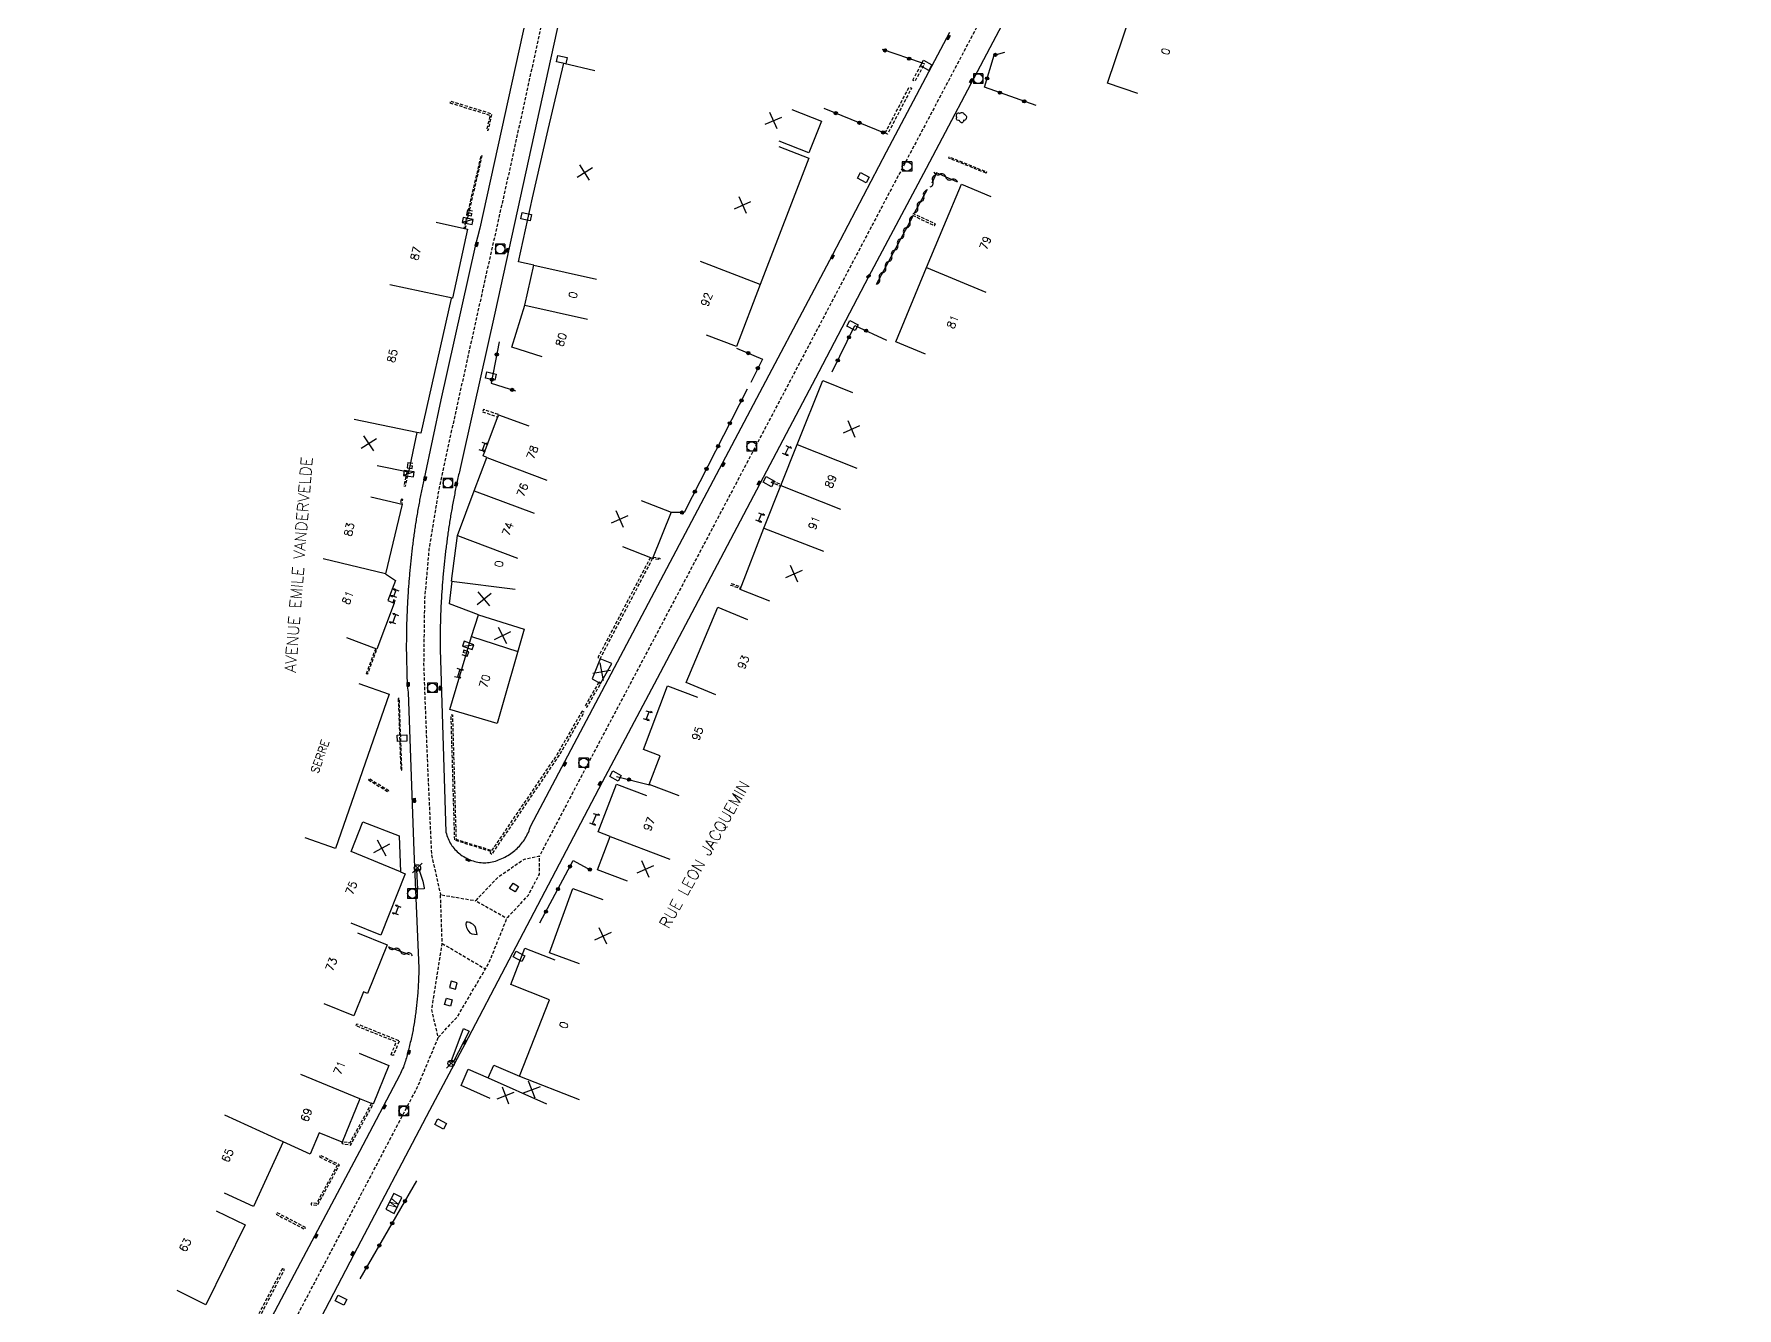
# Model space of a CAD drawing. Header units: millimetres. Extents: x 194000 to 194984, y 155000 to 155959.
# Drawn here: x 194000 to 194266, y 155340.7 to 155539.6 of the extents above; entities that cross this region are included whole.
import ezdxf
from ezdxf.enums import TextEntityAlignment as Align

# ---------------------------------------------------------------- set-up
doc = ezdxf.new("R2010")
doc.units = ezdxf.units.MM
doc.linetypes.add('DASHED', pattern=[0.75, 0.5, -0.25])
doc.layers.get('0').update_dxf_attribs({"linetype": 'CONTINUOUS'})
for name, color, linetype in [('W0001', 6, 'DASHED'), ('W0008', 7, 'CONTINUOUS'), ('W0100', 7, 'CONTINUOUS'), ('W0105', 7, 'CONTINUOUS'), ('W0112', 1, 'DASHED'), ('W0300', 7, 'CONTINUOUS'), ('W0310', 3, 'CONTINUOUS'), ('W0322', 7, 'CONTINUOUS'), ('W0400', 7, 'CONTINUOUS'), ('W0420', 7, 'CONTINUOUS'), ('W0432', 7, 'CONTINUOUS'), ('W0454', 7, 'CONTINUOUS'), ('W0984', 7, 'CONTINUOUS'), ('W0989', 7, 'CONTINUOUS'), ('W0991', 7, 'CONTINUOUS'), ('W1102', 7, 'CONTINUOUS'), ('W1471', 7, 'CONTINUOUS')]:
    doc.layers.add(name, color=color, linetype=linetype)
doc.styles.get("Standard").update_dxf_attribs({"font": 'romans.shx', "width": 0.85})

# ---------------------------------------------------------------- blocks, each defined once
blk = doc.blocks.new('T432')
at = {"flags": 128}
for points in [[(0.8, 0.8), (-0.8, 0.8)], [(-0.8, 0.8), (-0.8, 0)], [(0.8, 0.8), (-0.8, 0)], [(-0.8, 0), (0.8, 0)], [(-0.4, 2.1), (-0.4, 1.3)], [(-0.4, 1.3), (0.4, 1.3)], [(-0.39, 2.1), (0.41, 2.1)], [(0, 1.7), (0.4, 1.7)], [(0.4, 1.3), (0.4, 1.7)], [(0.8, 0), (0.8, 0.8)]]:
    blk.add_lwpolyline(points, dxfattribs=at)
blk = doc.blocks.new('T400')
for p, q in [((-0.15, 0.3), (0.15, 0.3)), ((-0.15, -0.25), (-0.15, 0.3)), ((-0.15, 0.15), (0.15, 0.15)), ((-0.15, 0), (0.15, 0)), ((0.15, 0.3), (0.15, -0.25)), ((-0.15, -0.15), (0.15, -0.15)), ((-0.15, -0.25), (-0.15, -0.3)), ((-0.15, -0.3), (0.15, -0.3)), ((0.15, -0.3), (0.15, -0.25))]:
    blk.add_line(p, q)
blk = doc.blocks.new('T420')
for p, q in [((0.75, 0.75), (-0.75, 0.75)), ((-0.75, 0.75), (-0.75, -0.75)), ((0.75, 0.75), (0.75, -0.75)), ((0.75, -0.75), (-0.75, -0.75))]:
    blk.add_line(p, q)
blk.add_ellipse((0, 0), major_axis=(-0.53, 0.53), ratio=1, start_param=3.926991, end_param=10.210176)
blk = doc.blocks.new('t105o')
for p, q in [((-0.5, 0), (0.5, 0)), ((0.5, 0), (0.2, 0.1)), ((0.5, 0), (0.2, -0.1))]:
    blk.add_line(p, q)
blk = doc.blocks.new('T454')
for p, q in [((-0.25, 0.25), (0.25, -0.25)), ((-0.25, -0.25), (0.25, 0.25)), ((0.75, 0.75), (0.375, 0.375)), ((-0.375, -0.375), (-0.75, -0.75))]:
    blk.add_line(p, q)
blk.add_ellipse((0, 0), major_axis=(0.354, 0.354), ratio=1, start_param=5.497787143782138, end_param=11.78097245096172)
blk = doc.blocks.new('T300')
for p, q in [((-0.8, 0.51), (-0.86, 0.34)), ((-0.86, 0.34), (-0.86, 0.17)), ((-0.86, 0.17), (-0.74, 0.06)), ((-0.69, 0.63), (-0.8, 0.51)), ((-0.8, -0.06), (-0.74, 0.06)), ((-0.74, 0.06), (-0.69, 0.11)), ((-0.57, 0.69), (-0.69, 0.63)), ((-0.46, 0.69), (-0.57, 0.69)), ((-0.29, 0.63), (-0.46, 0.69)), ((-0.29, 0.63), (-0.17, 0.74)), ((-0.23, 0.57), (-0.29, 0.63)), ((-0.17, 0.74), (-0.06, 0.8)), ((-0.06, 0.8), (0.06, 0.8)), ((0.06, 0.8), (0.23, 0.74)), ((0.23, 0.74), (0.34, 0.63)), ((0.34, 0.63), (0.4, 0.51)), ((0.46, 0.46), (0.34, 0.46)), ((0.4, 0.51), (0.4, 0.46)), ((0.57, 0.4), (0.46, 0.46)), ((0.57, 0.4), (0.69, 0.29)), ((0.69, 0.29), (0.74, 0.17)), ((0.74, 0.06), (0.69, -0.17)), ((0.74, 0.17), (0.74, 0.06)), ((-0.8, -0.17), (-0.8, -0.06)), ((-0.8, -0.23), (-0.8, -0.17)), ((-0.74, -0.34), (-0.8, -0.23)), ((-0.69, -0.4), (-0.74, -0.34)), ((-0.51, -0.46), (-0.69, -0.4)), ((-0.4, -0.46), (-0.51, -0.46)), ((-0.4, -0.46), (-0.34, -0.46)), ((-0.34, -0.46), (-0.34, -0.4)), ((-0.34, -0.51), (-0.34, -0.46)), ((-0.29, -0.63), (-0.34, -0.51)), ((-0.17, -0.74), (-0.29, -0.63)), ((-0.06, -0.8), (-0.17, -0.74)), ((0.06, -0.8), (-0.06, -0.8)), ((0.17, -0.74), (0.06, -0.8)), ((0.23, -0.69), (0.17, -0.74)), ((0.29, -0.46), (0.23, -0.46)), ((0.29, -0.63), (0.23, -0.69)), ((0.46, -0.4), (0.29, -0.46)), ((0.34, -0.51), (0.29, -0.63)), ((0.34, -0.51), (0.34, -0.46)), ((0.57, -0.34), (0.46, -0.4)), ((0.63, -0.29), (0.57, -0.34)), ((0.69, -0.17), (0.63, -0.29))]:
    blk.add_line(p, q)
blk = doc.blocks.new('t322o')
at = {"color": 0, "linetype": 'Continuous'}
for radius in [0.25, 0.15]:
    blk.add_circle((0, 0), radius, dxfattribs=at)
blk = doc.blocks.new('t310o')
at = {"color": 0, "linetype": 'Continuous'}
for centre, start, end in [((-0.5, 0.38), 216.8699, 323.1304), ((0.5, -0.37), 36.8699, 143.1303)]:
    blk.add_arc(centre, 0.625, start, end, dxfattribs=at)
blk = doc.blocks.new('t991o')
at = {"color": 0, "linetype": 'Continuous'}
for p, q in [((-1, 1), (1, -1)), ((-1, -1), (1, 1))]:
    blk.add_line(p, q, dxfattribs=at)
blk = doc.blocks.new('T1471')
at = {"color": 0, "linetype": 'Continuous', "flags": 128}
blk.add_lwpolyline([(-0.75, -0.5), (-0.75, 0.5), (0.75, 0.5), (0.75, -0.5), (-0.75, -0.5)], dxfattribs=at)

msp = doc.modelspace()

# ---------------------------------------------------------------- linework, layer by layer
at = {"layer": 'W0001', "flags": 128}
for points in [[(194114.97, 155834.21), (194115.06, 155807.56), (194114.33, 155782.13), (194113.16, 155757.04), (194112.27, 155745.54), (194111.08, 155734.02), (194108.65, 155716.13), (194105.28, 155693.56), (194100.07, 155659.06), (194093.67, 155615.71), (194088.06, 155583.07), (194083.71, 155561.6), (194079.33, 155541.49), (194074.26, 155518.37), (194070.07, 155499.68), (194065.74, 155480.15), (194063.26, 155468.81), (194061.68, 155459.19), (194060.98, 155451.22), (194060.85, 155441.14), (194061.33, 155428.28), (194062.07, 155411.5), (194063.49, 155405.24)], [(194265.99, 155783.45), (194260.37, 155765.12), (194257.36, 155756.24), (194253.18, 155745.22), (194244.34, 155725.07), (194235.68, 155708.23), (194221.07, 155680.51), (194210.3, 155660.15), (194193.42, 155628.16), (194179.31, 155601.44), (194168.76, 155581.41), (194156.34, 155557.91), (194142.82, 155532.33), (194132.17, 155512.17), (194123.11, 155494.99), (194111.13, 155472.27), (194102.04, 155455.05), (194092.89, 155437.74), (194085.87, 155424.48), (194078.93, 155411.25)], [(194063.14, 155382.96), (194066.15, 155386.24), (194071.04, 155394.55), (194073.87, 155401.57), (194077.21, 155405.17), (194078.93, 155408.43), (194078.93, 155411.25), (194076.53, 155410.74), (194072.32, 155407.83), (194068.98, 155404.31), (194073.87, 155401.57)], [(194000, 155228.72), (194000.44, 155230.91), (194003.31, 155245.14), (194005.86, 155257.54), (194008.65, 155269.31), (194012.53, 155281.64), (194016.85, 155292.49), (194024.11, 155307.43), (194033.3, 155324.7), (194051.21, 155358.68), (194059.86, 155375.14), (194063.14, 155382.96), (194062.12, 155387.24), (194063.75, 155397.63), (194063.49, 155405.24), (194068.98, 155404.31)], [(194063.75, 155397.63), (194070.51, 155393.65)]]:
    msp.add_lwpolyline(points, dxfattribs=at)
at = {"layer": 'W0008', "flags": 128}
for points in [[(194038.5, 155327.03), (194049.99, 155349.11), (194049.99, 155349.11), (194061.81, 155371.58), (194067.84, 155382.97), (194073.62, 155393.97), (194088.79, 155422.86), (194097.38, 155439.06), (194105.24, 155453.94), (194122.65, 155486.92), (194130.4, 155501.77), (194139.4, 155518.7), (194149.34, 155537.5), (194170.73, 155577.96)], [(194077.44, 155544.83), (194069.65, 155509.29), (194068.9, 155506.52), (194063.55, 155482.49), (194060.93, 155470.25), (194060.88, 155470.01), (194060.82, 155469.76), (194060.77, 155469.52), (194060.72, 155469.28), (194060.67, 155469.03), (194060.61, 155468.79), (194060.56, 155468.55), (194060.51, 155468.3), (194060.46, 155468.06), (194060.41, 155467.82), (194060.37, 155467.57), (194060.32, 155467.33), (194060.27, 155467.08), (194060.22, 155466.84), (194060.18, 155466.6), (194060.13, 155466.35), (194060.09, 155466.11), (194060.04, 155465.86), (194060, 155465.62), (194059.96, 155465.37), (194059.91, 155465.13), (194059.87, 155464.88), (194059.83, 155464.64), (194059.79, 155464.4), (194059.75, 155464.15), (194059.71, 155463.91), (194059.67, 155463.66), (194059.63, 155463.41), (194059.59, 155463.17), (194059.55, 155462.92), (194059.51, 155462.68), (194059.48, 155462.43), (194059.44, 155462.19), (194059.4, 155461.94), (194059.37, 155461.69), (194059.34, 155461.45), (194059.3, 155461.2), (194059.27, 155460.96), (194059.23, 155460.71), (194059.2, 155460.46), (194059.17, 155460.22), (194059.14, 155459.97), (194059.11, 155459.72), (194059.08, 155459.48), (194059.05, 155459.23), (194059.02, 155458.98), (194058.99, 155458.74), (194058.96, 155458.49), (194058.94, 155458.24), (194058.91, 155457.99), (194058.88, 155457.74), (194058.86, 155457.49), (194058.83, 155457.24), (194058.8, 155456.99), (194058.78, 155456.74), (194058.75, 155456.49), (194058.73, 155456.25), (194058.71, 155456), (194058.68, 155455.75), (194058.66, 155455.5), (194058.64, 155455.25), (194058.62, 155455), (194058.6, 155454.75), (194058.58, 155454.5), (194058.56, 155454.25), (194058.54, 155454), (194058.52, 155453.75), (194058.5, 155453.5), (194058.48, 155453.25), (194058.46, 155453), (194058.45, 155452.75), (194058.43, 155452.5), (194058.41, 155452.25), (194058.4, 155452), (194058.38, 155451.75), (194058.37, 155451.5), (194058.35, 155451.25), (194058.34, 155451), (194058.33, 155450.75), (194058.31, 155450.5), (194058.3, 155450.25), (194058.29, 155450), (194058.28, 155449.75), (194058.27, 155449.5), (194058.26, 155449.25), (194058.25, 155449), (194058.24, 155448.75), (194058.23, 155448.5), (194058.22, 155448.25), (194058.21, 155448), (194058.2, 155447.75), (194058.19, 155447.5), (194058.19, 155447.25), (194058.18, 155447), (194058.18, 155446.75), (194058.17, 155446.5), (194058.17, 155446.24), (194058.16, 155445.99), (194058.16, 155445.74), (194058.15, 155445.49), (194058.15, 155445.24), (194058.15, 155444.99), (194058.15, 155444.74), (194058.14, 155444.49), (194058.14, 155444.24), (194058.3, 155437.82), (194058.44, 155436.88), (194059.34, 155412.05), (194060.1, 155393.77), (194060.09, 155393.53), (194060.09, 155393.28), (194060.09, 155393.03), (194060.08, 155392.78), (194060.07, 155392.53), (194060.06, 155392.29), (194060.05, 155392.04), (194060.04, 155391.79), (194060.03, 155391.54), (194060.02, 155391.3), (194060.01, 155391.05), (194059.99, 155390.8), (194059.98, 155390.55), (194059.96, 155390.31), (194059.94, 155390.06), (194059.92, 155389.81), (194059.9, 155389.57), (194059.88, 155389.32), (194059.86, 155389.07), (194059.84, 155388.83), (194059.81, 155388.58), (194059.79, 155388.33), (194059.76, 155388.09), (194059.74, 155387.84), (194059.71, 155387.59), (194059.68, 155387.35), (194059.65, 155387.1), (194059.62, 155386.86), (194059.59, 155386.61), (194059.55, 155386.36), (194059.52, 155386.12), (194059.49, 155385.87), (194059.45, 155385.62), (194059.41, 155385.38), (194059.37, 155385.13), (194059.33, 155384.88), (194059.28, 155384.63), (194059.24, 155384.39), (194059.19, 155384.14), (194059.14, 155383.9), (194059.1, 155383.65), (194059.04, 155383.41), (194058.99, 155383.16), (194058.94, 155382.92), (194058.89, 155382.67), (194058.83, 155382.43), (194058.77, 155382.18), (194058.72, 155381.94), (194058.66, 155381.69), (194058.6, 155381.45), (194058.54, 155381.21), (194058.48, 155380.96), (194058.42, 155380.72), (194058.35, 155380.48), (194058.29, 155380.24), (194058.23, 155379.99), (194058.16, 155379.75), (194058.09, 155379.51), (194058.02, 155379.27), (194057.94, 155379.02), (194057.86, 155378.79), (194057.77, 155378.55), (194057.68, 155378.3), (194057.57, 155378.06), (194057.47, 155377.82), (194057.35, 155377.58), (194057.24, 155377.34), (194057.12, 155377.11), (194050.83, 155365.16), (194041.64, 155347.79), (194034.02, 155333.39)], [(194082.49, 155543.95), (194071.96, 155496.03), (194068.58, 155480.92), (194066.55, 155471.77), (194066.49, 155471.53), (194066.43, 155471.28), (194066.38, 155471.04), (194066.32, 155470.79), (194066.27, 155470.55), (194066.21, 155470.31), (194066.16, 155470.06), (194066.11, 155469.82), (194066.06, 155469.57), (194066, 155469.32), (194065.95, 155469.08), (194065.9, 155468.83), (194065.85, 155468.59), (194065.8, 155468.34), (194065.75, 155468.1), (194065.7, 155467.85), (194065.66, 155467.61), (194065.61, 155467.36), (194065.56, 155467.11), (194065.51, 155466.87), (194065.47, 155466.62), (194065.42, 155466.38), (194065.38, 155466.13), (194065.33, 155465.88), (194065.29, 155465.64), (194065.24, 155465.39), (194065.2, 155465.14), (194065.16, 155464.9), (194065.12, 155464.65), (194065.07, 155464.4), (194065.03, 155464.15), (194064.99, 155463.91), (194064.95, 155463.66), (194064.91, 155463.41), (194064.87, 155463.17), (194064.84, 155462.92), (194064.8, 155462.67), (194064.76, 155462.42), (194064.72, 155462.17), (194064.69, 155461.93), (194064.65, 155461.68), (194064.62, 155461.43), (194064.58, 155461.18), (194064.55, 155460.93), (194064.51, 155460.69), (194064.48, 155460.44), (194064.45, 155460.19), (194064.41, 155459.94), (194064.38, 155459.69), (194064.35, 155459.44), (194064.32, 155459.19), (194064.29, 155458.95), (194064.26, 155458.7), (194064.23, 155458.45), (194064.2, 155458.2), (194064.17, 155457.95), (194064.15, 155457.7), (194064.12, 155457.45), (194064.09, 155457.2), (194064.07, 155456.95), (194064.04, 155456.69), (194064.02, 155456.44), (194063.99, 155456.19), (194063.97, 155455.94), (194063.94, 155455.69), (194063.92, 155455.44), (194063.9, 155455.19), (194063.87, 155454.94), (194063.85, 155454.68), (194063.83, 155454.43), (194063.81, 155454.18), (194063.79, 155453.93), (194063.77, 155453.68), (194063.75, 155453.43), (194063.73, 155453.18), (194063.72, 155452.93), (194063.7, 155452.67), (194063.68, 155452.42), (194063.66, 155452.17), (194063.65, 155451.92), (194063.63, 155451.67), (194063.62, 155451.42), (194063.6, 155451.16), (194063.59, 155450.91), (194063.58, 155450.66), (194063.56, 155450.41), (194063.55, 155450.16), (194063.54, 155449.91), (194063.53, 155449.65), (194063.52, 155449.4), (194063.51, 155449.15), (194063.5, 155448.9), (194063.49, 155448.65), (194063.48, 155448.39), (194063.47, 155448.14), (194063.46, 155447.89), (194063.46, 155447.64), (194063.45, 155447.39), (194063.44, 155447.13), (194063.44, 155446.88), (194063.43, 155446.63), (194063.43, 155446.38), (194063.42, 155446.13), (194063.42, 155445.87), (194063.42, 155445.62), (194063.41, 155445.37), (194063.41, 155445.12), (194063.41, 155444.86), (194063.41, 155444.61), (194063.41, 155444.36), (194063.41, 155444.11), (194063.41, 155443.85), (194063.41, 155443.6), (194064.33, 155415.01), (194064.41, 155414.75), (194064.49, 155414.49), (194064.57, 155414.24), (194064.67, 155414), (194064.78, 155413.76), (194064.89, 155413.53), (194065.01, 155413.31), (194065.14, 155413.1), (194065.28, 155412.89), (194065.42, 155412.69), (194065.58, 155412.49), (194065.74, 155412.31), (194065.91, 155412.13), (194066.09, 155411.95), (194066.28, 155411.78), (194066.48, 155411.62), (194066.68, 155411.47), (194066.89, 155411.33), (194067.11, 155411.19), (194067.34, 155411.05), (194067.58, 155410.93), (194067.82, 155410.81), (194068.08, 155410.7), (194068.33, 155410.6), (194068.58, 155410.52), (194068.83, 155410.44), (194069.08, 155410.38), (194069.33, 155410.33), (194069.58, 155410.29), (194069.83, 155410.26), (194070.08, 155410.24), (194070.33, 155410.24), (194070.57, 155410.24), (194070.82, 155410.26), (194071.07, 155410.29), (194071.32, 155410.32), (194071.57, 155410.37), (194071.82, 155410.43), (194072.07, 155410.5), (194072.32, 155410.58), (194072.56, 155410.67), (194072.81, 155410.77), (194073.06, 155410.87), (194073.31, 155410.99), (194073.55, 155411.11), (194073.79, 155411.24), (194074.02, 155411.38), (194074.24, 155411.52), (194074.46, 155411.66), (194074.67, 155411.81), (194074.88, 155411.97), (194075.07, 155412.13), (194075.27, 155412.3), (194075.45, 155412.47), (194075.63, 155412.65), (194075.81, 155412.83), (194075.98, 155413.02), (194076.14, 155413.22), (194076.29, 155413.42), (194076.44, 155413.62), (194076.59, 155413.83), (194076.72, 155414.05), (194076.85, 155414.27), (194076.98, 155414.5), (194077.1, 155414.73), (194077.21, 155414.97), (194077.31, 155415.21), (194077.41, 155415.46), (194077.51, 155415.72), (194077.6, 155415.98), (194115.29, 155487.28), (194124.77, 155505.21), (194133.17, 155521.21), (194143.02, 155539.9)]]:
    msp.add_lwpolyline(points, dxfattribs=at)
for points in [[(194060.11, 155409.24), (194060.72, 155407.37), (194060.92, 155406.31), (194060.91, 155406.17), (194059.94, 155406.09), (194059.77, 155409.15)], [(194074.81, 155407.06), (194075.66, 155406.52), (194075.14, 155405.7), (194074.26, 155406.22)], [(194068.37, 155399.13), (194069.22, 155399.04), (194068.99, 155399.99), (194068.88, 155400.29), (194068.7, 155400.48), (194068.51, 155400.64), (194068.3, 155400.77), (194068.07, 155400.88), (194067.82, 155400.95), (194067.51, 155400.93), (194067.43, 155400.58), (194067.48, 155400.33), (194067.54, 155400.1), (194067.63, 155399.89), (194067.75, 155399.68), (194067.89, 155399.48), (194068.05, 155399.3)], [(194066.1, 155391.48), (194065.14, 155391.76), (194064.87, 155390.76), (194065.82, 155390.51)], [(194064.12, 155388.11), (194064.4, 155389.11), (194065.33, 155388.84), (194065.06, 155387.85)], [(194065.16, 155379.18), (194067.08, 155384.35), (194067.97, 155383.94), (194065.45, 155379.07)]]:
    msp.add_lwpolyline(points, close=True, dxfattribs=at)
at = {"layer": 'W0100', "flags": 128}
for points in [[(194172.42, 155530.33), (194167.68, 155531.93), (194172.53, 155546.34), (194177.27, 155544.75)], [(194079.39, 155489.23), (194074.62, 155490.73), (194076.68, 155497.29), (194078.06, 155503.52), (194075.65, 155504.06), (194077.87, 155514.06), (194080.3, 155524.71), (194082.73, 155535.07), (194087.6, 155533.93)], [(194118.34, 155527.85), (194122.99, 155526.01), (194121.03, 155521.05), (194116.38, 155522.88)], [(194116.35, 155522.04), (194121.02, 155520.25), (194113.43, 155500.54), (194109.72, 155490.84), (194105.05, 155492.63)], [(194139.24, 155489.65), (194134.62, 155491.57), (194139.42, 155503.18), (194142.09, 155509.61), (194144.84, 155516.2), (194149.46, 155514.28)], [(194062.81, 155510.24), (194067.7, 155509.18), (194065.35, 155498.37), (194065.16, 155498.35), (194060.41, 155477.31), (194059.77, 155477.39), (194058.49, 155471.2), (194053.59, 155472.22)], [(194114.95, 155451.08), (194110.28, 155452.88), (194113.98, 155462.48), (194116.65, 155469.15), (194119.22, 155475.54), (194123.21, 155485.52), (194127.85, 155483.67)], [(194076.57, 155446.69), (194072.36, 155431.98), (194064.92, 155434.18), (194068.33, 155445.58), (194069.43, 155448.93), (194064.87, 155450.68), (194065.29, 155454.19), (194065.22, 155454.2), (194066.13, 155461.35), (194068.76, 155468.3), (194070.71, 155473.5), (194070.16, 155473.74), (194072.57, 155480.19), (194077.26, 155478.43)], [(194070.43, 155475.75), (194069.97, 155474.6)], [(194117.33, 155474.01), (194117.87, 155475.19)], [(194052.61, 155467.38), (194057.48, 155466.23), (194054.9, 155455.36), (194056.44, 155454.29), (194055.24, 155451.16), (194056.26, 155450.76), (194053.52, 155443.58), (194048.84, 155445.36)], [(194094.85, 155466.81), (194099.5, 155464.96), (194096.61, 155457.71), (194091.96, 155459.57)], [(194113.16, 155463.57), (194113.61, 155464.68)], [(194056.21, 155451.79), (194056.55, 155452.83)], [(194106.47, 155436.45), (194101.86, 155438.38), (194106.81, 155450.16), (194111.42, 155448.22)], [(194056.02, 155447.68), (194056.49, 155448.98)], [(194066.52, 155440.45), (194066.16, 155439.19)], [(194050.74, 155438.2), (194055.46, 155436.56), (194047.08, 155412.47), (194042.36, 155414.12)], [(194100.78, 155420.67), (194096.1, 155422.43), (194097.78, 155426.92), (194095.21, 155427.89), (194098.94, 155437.84), (194103.62, 155436.08)], [(194095.61, 155432.6), (194096.06, 155433.8)], [(194092.67, 155407.36), (194087.99, 155409.14), (194089.97, 155414.32), (194088.12, 155415.05), (194090.97, 155422.51), (194095.64, 155420.73)], [(194049.53, 155411.98), (194051.33, 155416.64), (194057.04, 155414.44), (194057.26, 155408.81), (194057.95, 155408.49), (194054.17, 155398.94), (194049.52, 155400.78)], [(194087.23, 155416.29), (194087.83, 155417.79)], [(194085.18, 155394.44), (194080.49, 155396.15), (194084.14, 155406.2), (194088.84, 155404.49)], [(194056.9, 155403.43), (194056.46, 155402.26)], [(194050.52, 155399.3), (194055.16, 155397.44), (194052.1, 155389.8), (194051.45, 155390.06), (194049.95, 155386.33), (194045.31, 155388.19)], [(194071.26, 155373.41), (194066.69, 155375.44), (194067.82, 155377.99), (194070.92, 155376.65), (194071.8, 155378.63), (194075.82, 155376.89), (194080.49, 155388.84), (194074.45, 155391.2), (194076.68, 155396.89), (194081.33, 155395.06)], [(194050.8, 155380.48), (194055.43, 155378.59), (194052.97, 155372.55), (194050.91, 155373.39), (194048.14, 155366.6), (194044.52, 155368.08), (194043.14, 155364.71), (194038.89, 155366.68), (194034.28, 155356.56), (194029.73, 155358.64)], [(194028.46, 155355.89), (194032.95, 155353.68), (194026.83, 155341.23), (194022.34, 155343.44)]]:
    msp.add_lwpolyline(points, dxfattribs=at)
for points in [[(194090.24, 155441.34), (194088.43, 155442.08), (194087.16, 155438.97), (194088.5, 155438.22)], [(194056.19, 155358.57), (194054.94, 155356.13), (194056.26, 155355.45), (194057.47, 155357.94)]]:
    msp.add_lwpolyline(points, close=True, dxfattribs=at)
at = {"layer": 'W0112', "flags": 128}
for points in [[(194137.24, 155532.42), (194138.74, 155535.13), (194139.07, 155534.95), (194137.57, 155532.24)], [(194132.95, 155524.18), (194136.69, 155531.35), (194137.05, 155531.16), (194133.31, 155523.99)], [(194064.95, 155528.88), (194071.23, 155526.95), (194070.69, 155524.65), (194070.94, 155524.59), (194071.54, 155527.13), (194065.03, 155529.13)], [(194148.7, 155517.9), (194142.86, 155520.26), (194142.94, 155520.46), (194148.78, 155518.09)], [(194137.2, 155511.32), (194140.66, 155509.72), (194140.78, 155509.99), (194137.33, 155511.59)], [(194070.05, 155480.65), (194072.45, 155479.81), (194072.58, 155480.18), (194070.18, 155481.02)], [(194058.21, 155471.26), (194057.74, 155469.07), (194058.01, 155469.02), (194058.49, 155471.2)], [(194115.29, 155469.88), (194116.68, 155469.31), (194116.56, 155469.02), (194115.17, 155469.59)], [(194057.33, 155466.99), (194057.23, 155466.26), (194057.48, 155466.23), (194057.58, 155466.95)], [(194096.27, 155457.9), (194088.07, 155442.27), (194088.42, 155442.09), (194096.62, 155457.72)], [(194108.91, 155453.83), (194110.4, 155453.33), (194110.31, 155453.04), (194108.82, 155453.54)], [(194056.19, 155451.31), (194056.05, 155450.82), (194056.26, 155450.76), (194056.4, 155451.25)], [(194051.93, 155439.75), (194053.36, 155443.63), (194053.52, 155443.58), (194052.08, 155439.7)], [(194088.2, 155438.41), (194086.06, 155434.68), (194086.36, 155434.5), (194088.51, 155438.23)], [(194056.88, 155435.85), (194057.29, 155424.71), (194057.45, 155424.71), (194057.05, 155435.86)], [(194085.6, 155433.92), (194081.72, 155427.18), (194071.22, 155411.77), (194071.53, 155411.56), (194082.04, 155426.98), (194085.93, 155433.73)], [(194052.23, 155423.2), (194055.29, 155421.3), (194055.39, 155421.46), (194052.33, 155423.36)], [(194055.77, 155380.25), (194056.58, 155382.24), (194050.3, 155384.75), (194050.43, 155385.09), (194057.05, 155382.44), (194056.11, 155380.11)], [(194052.71, 155372.67), (194049.29, 155366.46), (194048.15, 155366.67), (194048.1, 155366.39), (194049.44, 155366.15), (194052.96, 155372.53)], [(194044.57, 155364.3), (194047.35, 155362.94), (194044.12, 155357.05), (194043.3, 155357.09), (194043.29, 155356.83), (194044.27, 155356.77), (194047.71, 155363.05), (194044.68, 155364.54)], [(194042.42, 155353.27), (194037.93, 155355.6), (194037.8, 155355.34), (194042.28, 155353.01)], [(194038.8, 155346.88), (194032.83, 155335.44), (194032.7, 155335.46), (194032.19, 155334.43), (194032.51, 155334.27), (194032.9, 155335.07), (194033.03, 155335.05), (194039.11, 155346.71)]]:
    msp.add_lwpolyline(points, close=True, dxfattribs=at)
for points in [[(194067.36, 155509.25), (194070, 155520.59), (194069.8, 155520.64), (194067.15, 155509.3)], [(194096.69, 155457.94), (194097.77, 155457.79), (194097.74, 155457.55), (194096.6, 155457.71)], [(194071.36, 155411.98), (194065.71, 155413.74), (194065.14, 155433.3), (194065.35, 155433.3), (194065.91, 155413.9), (194071.49, 155412.16)], [(194052.96, 155372.53), (194052.77, 155372.64)], [(194048.1, 155366.39), (194048.14, 155366.6)]]:
    msp.add_lwpolyline(points, dxfattribs=at)
at = {"layer": 'W0310', "flags": 128}
for points in [[(194144.22, 155516.51), (194140.94, 155517.96), (194140.22, 155516.35)], [(194137.52, 155511.7), (194139.53, 155515.38)], [(194131.6, 155500.59), (194137.24, 155511.13)], [(194055.35, 155397.12), (194058.57, 155395.89)]]:
    msp.add_lwpolyline(points, dxfattribs=at)
at = {"layer": 'W0322', "flags": 128}
for points in [[(194138.6, 155535.12), (194132.53, 155537.19)], [(194156.52, 155528.44), (194148.45, 155531.33), (194149.95, 155536.33), (194151.63, 155536.78)], [(194123.36, 155528.03), (194132.93, 155524.14)], [(194124.67, 155486.87), (194128.18, 155494.12), (194133.15, 155491.84)], [(194072.66, 155491.55), (194071.4, 155485.12), (194075.19, 155483.91)], [(194109.72, 155490.59), (194113.76, 155488.87), (194111.96, 155485.23)], [(194111.41, 155484.19), (194101.56, 155464.91), (194099.45, 155464.9)], [(194090.98, 155423.71), (194096.11, 155422.42)], [(194079.02, 155400.83), (194084.21, 155410.57), (194086.98, 155409.08)], [(194050.93, 155345.29), (194059.77, 155360.54)]]:
    msp.add_lwpolyline(points, dxfattribs=at)
at = {"layer": 'W1102', "flags": 128}
for points in [[(194078.06, 155503.52), (194087.83, 155501.35)], [(194113.43, 155500.54), (194104.1, 155504.13)], [(194139.42, 155503.18), (194148.65, 155499.34)], [(194065.35, 155498.37), (194055.58, 155500.49)], [(194076.68, 155497.29), (194086.44, 155495.12)], [(194059.77, 155477.39), (194049.98, 155479.43)], [(194119.22, 155475.54), (194128.5, 155471.83)], [(194070.71, 155473.5), (194080.08, 155469.99)], [(194116.65, 155469.15), (194125.94, 155465.43)], [(194068.76, 155468.3), (194078.13, 155464.79)], [(194066.13, 155461.35), (194075.49, 155457.81)], [(194113.98, 155462.48), (194123.31, 155458.88)], [(194054.9, 155455.36), (194045.17, 155457.67)], [(194065.22, 155454.2), (194075.14, 155452.93)], [(194069.43, 155448.93), (194076.57, 155446.69)], [(194068.33, 155445.58), (194075.57, 155443.19)], [(194089.97, 155414.32), (194099.31, 155410.77)], [(194057.26, 155408.81), (194049.53, 155411.98)], [(194050.91, 155373.39), (194041.65, 155377.17)], [(194070.92, 155376.65), (194080.06, 155372.58)], [(194075.82, 155376.89), (194085.13, 155373.24)], [(194038.89, 155366.68), (194029.79, 155370.83)]]:
    msp.add_lwpolyline(points, dxfattribs=at)

# ---------------------------------------------------------------- block references
at = {"layer": 'W0105'}
for p, rotation in [((194069.97, 155474.6), 342.8469229519513), ((194070.43, 155475.75), 341.1621290359758), ((194117.33, 155474.01), 337.6665836262081), ((194117.87, 155475.19), 335.1733146256613), ((194113.16, 155463.57), 339.0806084167422), ((194113.61, 155464.68), 339.5624298358918), ((194056.55, 155452.83), 160.0854122385059), ((194056.21, 155451.79), 160.6313074515712), ((194056.02, 155447.68), 163.2832026949462), ((194056.49, 155448.98), 159.048500014514), ((194066.52, 155440.45), 343.9896843900374), ((194066.16, 155439.19), 347.0050114787359), ((194095.61, 155432.6), 340.7641054393768), ((194096.06, 155433.8), 345.0103712530695), ((194087.23, 155416.29), 340.5266522892675), ((194087.83, 155417.79), 341.9922984256689), ((194056.46, 155402.26), 160.0820680454289), ((194056.9, 155403.43), 158.4996330851539)]:
    msp.add_blockref('t105o', p, dxfattribs=dict(at, rotation=rotation))
at = {"layer": 'W0300'}
msp.add_blockref('T300', (194144.9, 155526.58), dxfattribs=at)
at = {"layer": 'W0310'}
for p, rotation in [((194140.37, 155516.68), 246.0109475421639), ((194141.48, 155517.72), 156.1270831688539), ((194143.31, 155516.91), 156.1270831688539), ((194138.96, 155514.33), 61.40561440478615), ((194138, 155512.58), 61.40561440478615), ((194135.84, 155508.52), 61.83615740759918), ((194136.79, 155510.28), 61.83615740759918), ((194133.96, 155504.99), 61.83615740759918), ((194134.9, 155506.76), 61.83615740759918), ((194133.01, 155503.23), 61.83615740759918), ((194132.07, 155501.47), 61.83615740759918), ((194056.28, 155396.77), 339.0771037885486), ((194058.15, 155396.05), 339.0771037885486)]:
    msp.add_blockref('t310o', p, dxfattribs=dict(at, rotation=rotation))
at = {"layer": 'W0322'}
for p, rotation in [((194132.92, 155537.06), 161.1590761427956), ((194136.7, 155535.77), 161.1590761427956), ((194150.15, 155536.38), 15.03390789191124), ((194148.86, 155532.7), 73.27541267683732), ((194150.87, 155530.46), 160.3073357672827), ((194125.22, 155527.27), 337.8803794163977), ((194154.64, 155529.12), 160.3073357672827), ((194128.92, 155525.77), 337.8803794163977), ((194132.63, 155524.26), 337.8803794163977), ((194129.95, 155493.31), 335.2801097155642), ((194111.56, 155489.81), 336.9872535515756), ((194127.29, 155492.27), 64.18029015189872), ((194072.27, 155489.59), 258.9189151165009), ((194113.05, 155487.44), 243.7132132374156), ((194125.54, 155488.67), 64.18029015189872), ((194071.5, 155485.66), 258.9189151165009), ((194074.68, 155484.07), 342.3484188226192), ((194110.5, 155482.41), 242.9441143075004), ((194108.68, 155478.84), 242.9441143075004), ((194106.86, 155475.28), 242.9441143075004), ((194105.04, 155471.72), 242.9441143075004), ((194103.22, 155468.16), 242.9441143075004), ((194101.21, 155464.91), 180.026171524152), ((194092.92, 155423.22), 345.8619689517885), ((194083.72, 155409.66), 61.97698072113325), ((194086.81, 155409.17), 331.6486994706665), ((194081.84, 155406.13), 61.97698072113325), ((194079.96, 155402.59), 61.97698072113325), ((194057.95, 155357.4), 59.88926838440981), ((194055.95, 155353.94), 59.88926838440981), ((194053.94, 155350.48), 59.88926838440981), ((194051.93, 155347.02), 59.88926838440981)]:
    msp.add_blockref('t322o', p, dxfattribs=dict(at, rotation=rotation))
at = {"layer": 'W0400'}
for p, rotation in [((194142.8, 155539.13), 332.1979188857033), ((194146.4, 155532.28), 152.133280021658), ((194069.13, 155506.8), 344.7930240389616), ((194073.92, 155505.83), 167.6118821934684), ((194124.7, 155504.85), 332.1288429517616), ((194130.35, 155501.82), 133.7181268183541), ((194107.65, 155472.43), 332.1359107770833), ((194061.1, 155470.22), 349.424498876553), ((194065.93, 155469.34), 168.464882403049), ((194113.24, 155469.5), 152.1682080693123), ((194058.43, 155438.08), 1.397512318218688), ((194063.42, 155437.46), 181.8470422324624), ((194082.89, 155425.64), 332.1359107759428), ((194088.41, 155422.58), 152.303017015983), ((194059.4, 155419.99), 1.269717018222316), ((194067.77, 155410.68), 246.3631952145832), ((194058.55, 155380.66), 345.5930091056092), ((194067.28, 155382.2), 152.0952277305144), ((194054.72, 155372.13), 332.2485015324321), ((194044.05, 155351.94), 332.1201566450421), ((194049.76, 155349.2), 152.5173757224419)]:
    msp.add_blockref('T400', p, dxfattribs=dict(at, rotation=rotation))
at = {"layer": 'W0420'}
for p in [(194147.47, 155532.65), (194136.34, 155518.94), (194072.8, 155506.05), (194112.1, 155475.22), (194064.63, 155469.5), (194062.19, 155437.54), (194085.86, 155425.83), (194059.1, 155405.42), (194057.75, 155371.48), (194057.76, 155371.49)]:
    msp.add_blockref('T420', p, dxfattribs=at)
at = {"layer": 'W0432'}
for p, rotation in [((194067.65, 155510.04), 347.6357884440419), ((194058.5, 155470.57), 352.4657498680372), ((194067.95, 155444.54), 160.5234882172478)]:
    msp.add_blockref('T432', p, dxfattribs=dict(at, rotation=rotation))
at = {"layer": 'W0454'}
for p in [(194059.88, 155409.43), (194065.15, 155378.91)]:
    msp.add_blockref('T454', p, dxfattribs=at)
at = {"layer": 'W0991'}
for p, rotation in [((194115.5, 155526.1), 68.49189257354764), ((194086.01, 155518.01), 77.13382722860453), ((194110.69, 155512.91), 68.9340466612117), ((194052.28, 155475.72), 78.2551294168141), ((194127.71, 155477.93), 68.20403943578886), ((194091.51, 155463.88), 68.43253942769175), ((194118.71, 155455.35), 68.65090907627412), ((194070.29, 155451.43), 84.32750067193199), ((194073.19, 155445.7), 71.73879963461567), ((194088.67, 155440.06), 55.23781751195902), ((194054.32, 155412.5), 73.19236181005678), ((194095.52, 155409.24), 69.1782164305353), ((194088.89, 155398.78), 70.01343721545096), ((194077.76, 155374.79), 65.97654189357874), ((194073.66, 155373.88), 66.11260890105504)]:
    msp.add_blockref('t991o', p, dxfattribs=dict(at, rotation=rotation))
at = {"layer": 'W1471'}
for p, rotation in [((194082.44, 155535.62), 167.6118821920824), ((194139.34, 155534.74), 332.1979188869461), ((194129.52, 155517.19), 332.3105083901806), ((194076.87, 155511.1), 167.6118821924772), ((194127.84, 155494.11), 152.422744345452), ((194071.33, 155486.21), 167.3713151042817), ((194114.78, 155469.72), 152.1682080684056), ((194057.48, 155429.7), 2.076478785481717), ((194090.81, 155423.78), 152.0457107263201), ((194075.74, 155395.62), 152.3030170189299), ((194063.52, 155369.43), 152.2528744181413), ((194047.94, 155341.93), 152.5173757197532)]:
    msp.add_blockref('T1471', p, dxfattribs=dict(at, rotation=rotation))

# ---------------------------------------------------------------- texts
at = {"layer": 'W0984'}
for s, rotation, p in [('SERRE', 70.8179, (194044.66, 155426.82)), ('W', 62.8379, (194056.2, 155356.97))]:
    msp.add_text(s, height=1.25, rotation=rotation, dxfattribs=at).set_placement(p, align=Align.MIDDLE)
at = {"layer": 'W0989'}
for s, rotation, p in [('AVENUE EMILE VANDERVELDE', 85.5288, (194041.3, 155456.74)), ('RUE LEON JACQUEMIN', 60.5276, (194104.78, 155411.48))]:
    msp.add_text(s, height=1.75, rotation=rotation, dxfattribs=at).set_placement(p, align=Align.MIDDLE)
at = {"layer": 'W0991'}
for s, rotation, p in [('0', 71.4062, (194176.74, 155536.9)), ('87', 76.8325, (194059.61, 155505.36)), ('79', 67.3834, (194148.59, 155507)), ('0', 77.471, (194084.2, 155498.89)), ('92', 69.0444, (194105.04, 155498.19)), ('81', 67.5374, (194143.49, 155494.7)), ('80', 72.587, (194082.33, 155491.91)), ('85', 77.2678, (194055.96, 155489.38)), ('78', 69.3157, (194077.85, 155474.3)), ('76', 69.4726, (194076.29, 155468.44)), ('89', 67.8603, (194124.43, 155469.79)), ('91', 68.4055, (194121.84, 155463.32)), ('83', 77.9466, (194049.22, 155462.27)), ('74', 69.2647, (194074, 155462.35)), ('0', 82.7035, (194072.62, 155456.89)), ('81', 68.2846, (194049.01, 155451.63)), ('93', 67.1825, (194110.79, 155441.56)), ('70', 73.4957, (194070.4, 155438.59)), ('95', 69.4614, (194103.63, 155430.41)), ('97', 69.0748, (194096.08, 155416.28)), ('75', 68.3894, (194049.55, 155406.29)), ('73', 68.4072, (194046.43, 155394.38)), ('0', 71.0547, (194082.74, 155384.88)), ('71', 67.7981, (194047.72, 155378.21)), ('69', 69.8773, (194042.53, 155370.86)), ('65', 65.4951, (194030.21, 155364.53)), ('63', 63.8161, (194023.61, 155350.55))]:
    msp.add_text(s, height=1.25, rotation=rotation, dxfattribs=at).set_placement(p, align=Align.MIDDLE)

doc.saveas('drawing.dxf')
